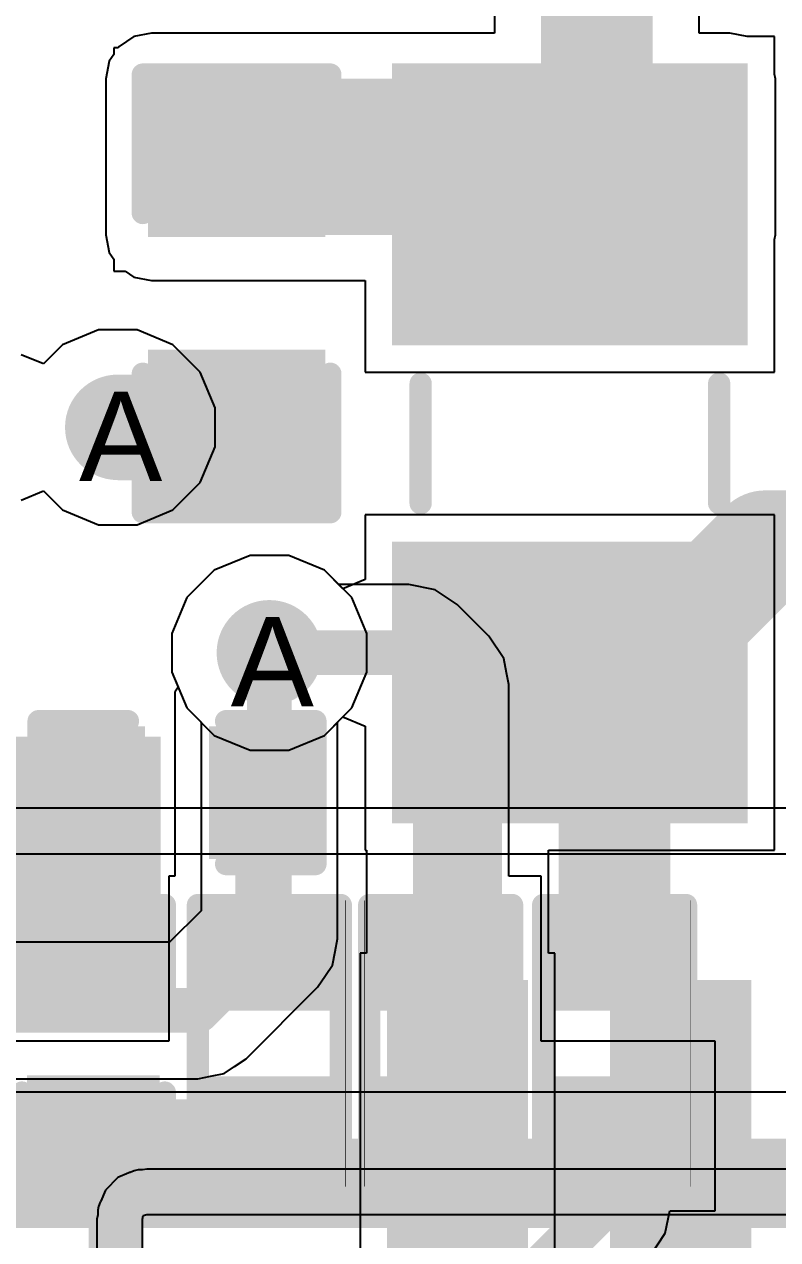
# Model space of a CAD drawing. Header units: inches. Extents: x 0 to 5271, y 0 to 5417.
# Drawn here: x 21.81 to 26.09, y 95.11 to 102.02 of the extents above; entities that cross this region are included whole.
import ezdxf

# ---------------------------------------------------------------- set-up
doc = ezdxf.new("R2010")
doc.units = ezdxf.units.IN
for name, color, linetype in [('Bottom Layer', 5, 'Continuous'), ('Bottom Overlay', 54, 'Continuous'), ('Bottom Paste', 16, 'Continuous'), ('Bottom Solder', 6, 'Continuous'), ('Drill Drawing', 1, 'Continuous'), ('L2_GND1', 16, 'Continuous'), ('L3_SIG1', 76, 'Continuous'), ('L4_PWR', 90, 'Continuous'), ('L5_GND2', 156, 'Continuous'), ('L6_SIG2', 130, 'Continuous'), ('L7_GND3', 216, 'Continuous'), ('Top Layer', 1, 'Continuous'), ('Top Overlay', 2, 'Continuous'), ('Top Paste', 8, 'Continuous'), ('Top Solder', 216, 'Continuous'), ('Via Holes', 16, 'Continuous')]:
    doc.layers.add(name, color=color, linetype=linetype)
doc.styles.add('Arial', font='', dxfattribs={"height": 0.2})
doc.styles.get('Arial').set_extended_font_data('Arial')

# ---------------------------------------------------------------- blocks, each defined once
blk = doc.blocks.new('R___0402_B_129')
at = {"layer": 'Bottom Layer'}
for points in [[(-0.2413, 0.3175), (-0.2413, -0.3175), (-0.6985, -0.3175), (-0.6985, 0.3175)], [(0.6985, 0.3175), (0.6985, -0.3175), (0.2413, -0.3175), (0.2413, 0.3175)]]:
    blk.add_hatch(color=5, dxfattribs=at).paths.add_polyline_path(points)
at = {"layer": 'Bottom Paste'}
for points in [[(-0.2413, 0.3175), (-0.2413, -0.3175), (-0.6985, -0.3175), (-0.6985, 0.3175)], [(0.6985, 0.3175), (0.6985, -0.3175), (0.2413, -0.3175), (0.2413, 0.3175)]]:
    blk.add_hatch(color=16, dxfattribs=at).paths.add_polyline_path(points)
at = {"layer": 'Bottom Solder'}
for points in [[(-0.1863, 0.3725), (-0.1863, -0.3725), (-0.7535, -0.3725), (-0.7535, 0.3725)], [(0.7535, 0.3725), (0.7535, -0.3725), (0.1863, -0.3725), (0.1863, 0.3725)]]:
    blk.add_hatch(color=6, dxfattribs=at).paths.add_polyline_path(points)
at = {"layer": 'Bottom Overlay'}
for points in [[(-0.7874, 0.4064, 0.127, 0.127, 0), (0.7874, 0.4064, 0.127, 0.127, 0)], [(-0.7874, 0.4064, 0.127, 0.127, 0), (-0.7874, -0.4064, 0.127, 0.127, 0)], [(-0.8128, 0.4318, 0.00323, 0.00323, 0), (0.8128, 0.4318, 0.00323, 0.00323, 0)], [(0.7874, 0.4064, 0.127, 0.127, 0), (0.7874, -0.4064, 0.127, 0.127, 0)], [(-0.7874, -0.4064, 0.127, 0.127, 0), (0.7874, -0.4064, 0.127, 0.127, 0)]]:
    blk.add_lwpolyline(points, format="xyseb", dxfattribs=at)
for points in [[(-0.8192, 0.4064, 0.0635, 0.0635, 1), (-0.7557, 0.4064, 0.0635, 0.0635, 1)], [(-0.8192, 0.4064, 0.0635, 0.0635, 1), (-0.7557, 0.4064, 0.0635, 0.0635, 1)], [(-0.8136, 0.4318, 0.00161, 0.00161, 1), (-0.812, 0.4318, 0.00161, 0.00161, 1)], [(0.7556, 0.4064, 0.0635, 0.0635, 1), (0.8191, 0.4064, 0.0635, 0.0635, 1)], [(0.7556, 0.4064, 0.0635, 0.0635, 1), (0.8191, 0.4064, 0.0635, 0.0635, 1)], [(0.812, 0.4318, 0.00161, 0.00161, 1), (0.8136, 0.4318, 0.00161, 0.00161, 1)], [(-0.8192, -0.4064, 0.0635, 0.0635, 1), (-0.7557, -0.4064, 0.0635, 0.0635, 1)], [(-0.8192, -0.4064, 0.0635, 0.0635, 1), (-0.7557, -0.4064, 0.0635, 0.0635, 1)], [(0.7556, -0.4064, 0.0635, 0.0635, 1), (0.8191, -0.4064, 0.0635, 0.0635, 1)], [(0.7556, -0.4064, 0.0635, 0.0635, 1), (0.8191, -0.4064, 0.0635, 0.0635, 1)]]:
    blk.add_lwpolyline(points, format="xyseb", close=True, dxfattribs=at)
blk = doc.blocks.new('8_SOIC_EP_153')
at = {"layer": 'Top Layer'}
for points in [[(3.475, 2.205), (3.475, 1.605), (1.925, 1.605), (1.925, 2.205)], [(3.475, 0.935), (3.475, 0.335), (1.925, 0.335), (1.925, 0.935)]]:
    blk.add_hatch(color=1, dxfattribs=at).paths.add_polyline_path(points)
at = {"layer": 'Top Paste'}
for points in [[(3.475, 2.205), (3.475, 1.605), (1.925, 1.605), (1.925, 2.205)], [(3.475, 0.935), (3.475, 0.335), (1.925, 0.335), (1.925, 0.935)]]:
    blk.add_hatch(color=8, dxfattribs=at).paths.add_polyline_path(points)
at = {"layer": 'Top Solder'}
for points in [[(3.5766, 2.3066), (3.5766, 1.5034), (1.8234, 1.5034), (1.8234, 2.3066)], [(3.5766, 1.0366), (3.5766, 0.2334), (1.8234, 0.2334), (1.8234, 1.0366)]]:
    blk.add_hatch(color=216, dxfattribs=at).paths.add_polyline_path(points)
blk = doc.blocks.new('CAP_0603_173')
at = {"layer": 'Top Layer'}
for points in [[(-0.381, 0.4445), (-0.381, -0.4445), (-1.143, -0.4445), (-1.143, 0.4445)], [(1.143, 0.4445), (1.143, -0.4445), (0.381, -0.4445), (0.381, 0.4445)]]:
    blk.add_hatch(color=1, dxfattribs=at).paths.add_polyline_path(points)
at = {"layer": 'Top Paste'}
for points in [[(-0.381, 0.4445), (-0.381, -0.4445), (-1.143, -0.4445), (-1.143, 0.4445)], [(1.143, 0.4445), (1.143, -0.4445), (0.381, -0.4445), (0.381, 0.4445)]]:
    blk.add_hatch(color=8, dxfattribs=at).paths.add_polyline_path(points)
at = {"layer": 'Top Solder'}
for points in [[(-0.321, 0.5045), (-0.321, -0.5045), (-1.203, -0.5045), (-1.203, 0.5045)], [(1.203, 0.5045), (1.203, -0.5045), (0.321, -0.5045), (0.321, 0.5045)]]:
    blk.add_hatch(color=216, dxfattribs=at).paths.add_polyline_path(points)
at = {"layer": 'Top Overlay'}
for points in [[(-1.2446, 0.5334, 0.127, 0.127, 0), (-1.2446, -0.5334, 0.127, 0.127, 0)], [(-1.2446, 0.5334, 0.127, 0.127, 0), (-0.4572, 0.5334, 0.127, 0.127, 0)], [(0.4572, 0.5334, 0.127, 0.127, 0), (1.2446, 0.5334, 0.127, 0.127, 0)], [(1.2446, 0.5334, 0.127, 0.127, 0), (1.2446, -0.5334, 0.127, 0.127, 0)], [(-1.2446, -0.5334, 0.127, 0.127, 0), (-0.4572, -0.5334, 0.127, 0.127, 0)], [(0.4572, -0.5334, 0.127, 0.127, 0), (1.2446, -0.5334, 0.127, 0.127, 0)]]:
    blk.add_lwpolyline(points, format="xyseb", dxfattribs=at)
for points in [[(-1.2763, 0.5334, 0.0635, 0.0635, 1), (-1.2128, 0.5334, 0.0635, 0.0635, 1)], [(-1.2763, 0.5334, 0.0635, 0.0635, 1), (-1.2128, 0.5334, 0.0635, 0.0635, 1)], [(-0.4889, 0.5334, 0.0635, 0.0635, 1), (-0.4254, 0.5334, 0.0635, 0.0635, 1)], [(0.4255, 0.5334, 0.0635, 0.0635, 1), (0.489, 0.5334, 0.0635, 0.0635, 1)], [(1.2129, 0.5334, 0.0635, 0.0635, 1), (1.2764, 0.5334, 0.0635, 0.0635, 1)], [(1.2129, 0.5334, 0.0635, 0.0635, 1), (1.2764, 0.5334, 0.0635, 0.0635, 1)], [(-1.2763, -0.5334, 0.0635, 0.0635, 1), (-1.2128, -0.5334, 0.0635, 0.0635, 1)], [(-1.2763, -0.5334, 0.0635, 0.0635, 1), (-1.2128, -0.5334, 0.0635, 0.0635, 1)], [(-0.4889, -0.5334, 0.0635, 0.0635, 1), (-0.4254, -0.5334, 0.0635, 0.0635, 1)], [(0.4255, -0.5334, 0.0635, 0.0635, 1), (0.489, -0.5334, 0.0635, 0.0635, 1)], [(1.2129, -0.5334, 0.0635, 0.0635, 1), (1.2764, -0.5334, 0.0635, 0.0635, 1)], [(1.2129, -0.5334, 0.0635, 0.0635, 1), (1.2764, -0.5334, 0.0635, 0.0635, 1)]]:
    blk.add_lwpolyline(points, format="xyseb", close=True, dxfattribs=at)
blk = doc.blocks.new('R___0402_B_197')
at = {"layer": 'Bottom Layer'}
for points in [[(-0.2413, 0.3175), (-0.2413, -0.3175), (-0.6985, -0.3175), (-0.6985, 0.3175)], [(0.6985, 0.3175), (0.6985, -0.3175), (0.2413, -0.3175), (0.2413, 0.3175)]]:
    blk.add_hatch(color=5, dxfattribs=at).paths.add_polyline_path(points)
at = {"layer": 'Bottom Paste'}
for points in [[(-0.2413, 0.3175), (-0.2413, -0.3175), (-0.6985, -0.3175), (-0.6985, 0.3175)], [(0.6985, 0.3175), (0.6985, -0.3175), (0.2413, -0.3175), (0.2413, 0.3175)]]:
    blk.add_hatch(color=16, dxfattribs=at).paths.add_polyline_path(points)
at = {"layer": 'Bottom Solder'}
for points in [[(-0.1863, 0.3725), (-0.1863, -0.3725), (-0.7535, -0.3725), (-0.7535, 0.3725)], [(0.7535, 0.3725), (0.7535, -0.3725), (0.1863, -0.3725), (0.1863, 0.3725)]]:
    blk.add_hatch(color=6, dxfattribs=at).paths.add_polyline_path(points)
at = {"layer": 'Bottom Overlay'}
for points in [[(-0.7874, -0.4064, 0.127, 0.127, 0), (-0.7874, 0.4064, 0.127, 0.127, 0)], [(0.7874, 0.4064, 0.127, 0.127, 0), (-0.7874, 0.4064, 0.127, 0.127, 0)], [(0.8128, 0.4318, 0.00323, 0.00323, 0), (-0.8128, 0.4318, 0.00323, 0.00323, 0)], [(0.7874, -0.4064, 0.127, 0.127, 0), (0.7874, 0.4064, 0.127, 0.127, 0)], [(0.7874, -0.4064, 0.127, 0.127, 0), (-0.7874, -0.4064, 0.127, 0.127, 0)]]:
    blk.add_lwpolyline(points, format="xyseb", dxfattribs=at)
for points in [[(-0.8191, 0.4064, 0.0635, 0.0635, 1), (-0.7556, 0.4064, 0.0635, 0.0635, 1)], [(-0.8191, 0.4064, 0.0635, 0.0635, 1), (-0.7556, 0.4064, 0.0635, 0.0635, 1)], [(-0.8136, 0.4318, 0.00161, 0.00161, 1), (-0.812, 0.4318, 0.00161, 0.00161, 1)], [(0.7556, 0.4064, 0.0635, 0.0635, 1), (0.8191, 0.4064, 0.0635, 0.0635, 1)], [(0.7556, 0.4064, 0.0635, 0.0635, 1), (0.8191, 0.4064, 0.0635, 0.0635, 1)], [(0.812, 0.4318, 0.00161, 0.00161, 1), (0.8136, 0.4318, 0.00161, 0.00161, 1)], [(-0.8191, -0.4064, 0.0635, 0.0635, 1), (-0.7556, -0.4064, 0.0635, 0.0635, 1)], [(-0.8191, -0.4064, 0.0635, 0.0635, 1), (-0.7556, -0.4064, 0.0635, 0.0635, 1)], [(0.7556, -0.4064, 0.0635, 0.0635, 1), (0.8191, -0.4064, 0.0635, 0.0635, 1)], [(0.7556, -0.4064, 0.0635, 0.0635, 1), (0.8191, -0.4064, 0.0635, 0.0635, 1)]]:
    blk.add_lwpolyline(points, format="xyseb", close=True, dxfattribs=at)
blk = doc.blocks.new('R___0402_B_220')
at = {"layer": 'Bottom Layer'}
for points in [[(-0.2413, 0.3175), (-0.2413, -0.3175), (-0.6985, -0.3175), (-0.6985, 0.3175)], [(0.6985, 0.3175), (0.6985, -0.3175), (0.2413, -0.3175), (0.2413, 0.3175)]]:
    blk.add_hatch(color=5, dxfattribs=at).paths.add_polyline_path(points)
at = {"layer": 'Bottom Paste'}
for points in [[(-0.2413, 0.3175), (-0.2413, -0.3175), (-0.6985, -0.3175), (-0.6985, 0.3175)], [(0.6985, 0.3175), (0.6985, -0.3175), (0.2413, -0.3175), (0.2413, 0.3175)]]:
    blk.add_hatch(color=16, dxfattribs=at).paths.add_polyline_path(points)
at = {"layer": 'Bottom Solder'}
for points in [[(-0.1863, 0.3725), (-0.1863, -0.3725), (-0.7535, -0.3725), (-0.7535, 0.3725)], [(0.7535, 0.3725), (0.7535, -0.3725), (0.1863, -0.3725), (0.1863, 0.3725)]]:
    blk.add_hatch(color=6, dxfattribs=at).paths.add_polyline_path(points)
at = {"layer": 'Bottom Overlay'}
for points in [[(-0.7874, -0.4064, 0.127, 0.127, 0), (-0.7874, 0.4064, 0.127, 0.127, 0)], [(0.7874, 0.4064, 0.127, 0.127, 0), (-0.7874, 0.4064, 0.127, 0.127, 0)], [(0.8128, 0.4318, 0.00323, 0.00323, 0), (-0.8128, 0.4318, 0.00323, 0.00323, 0)], [(0.7874, -0.4064, 0.127, 0.127, 0), (0.7874, 0.4064, 0.127, 0.127, 0)], [(0.7874, -0.4064, 0.127, 0.127, 0), (-0.7874, -0.4064, 0.127, 0.127, 0)]]:
    blk.add_lwpolyline(points, format="xyseb", dxfattribs=at)
for points in [[(-0.8191, 0.4064, 0.0635, 0.0635, 1), (-0.7556, 0.4064, 0.0635, 0.0635, 1)], [(-0.8191, 0.4064, 0.0635, 0.0635, 1), (-0.7556, 0.4064, 0.0635, 0.0635, 1)], [(-0.8136, 0.4318, 0.00161, 0.00161, 1), (-0.812, 0.4318, 0.00161, 0.00161, 1)], [(0.7557, 0.4064, 0.0635, 0.0635, 1), (0.8192, 0.4064, 0.0635, 0.0635, 1)], [(0.7557, 0.4064, 0.0635, 0.0635, 1), (0.8192, 0.4064, 0.0635, 0.0635, 1)], [(0.812, 0.4318, 0.00161, 0.00161, 1), (0.8136, 0.4318, 0.00161, 0.00161, 1)], [(-0.8191, -0.4064, 0.0635, 0.0635, 1), (-0.7556, -0.4064, 0.0635, 0.0635, 1)], [(-0.8191, -0.4064, 0.0635, 0.0635, 1), (-0.7556, -0.4064, 0.0635, 0.0635, 1)], [(0.7557, -0.4064, 0.0635, 0.0635, 1), (0.8192, -0.4064, 0.0635, 0.0635, 1)], [(0.7557, -0.4064, 0.0635, 0.0635, 1), (0.8192, -0.4064, 0.0635, 0.0635, 1)]]:
    blk.add_lwpolyline(points, format="xyseb", close=True, dxfattribs=at)
blk = doc.blocks.new('C___0402_B_242')
at = {"layer": 'Bottom Layer'}
for points in [[(-0.2413, 0.3175), (-0.2413, -0.3175), (-0.6985, -0.3175), (-0.6985, 0.3175)], [(0.6985, 0.3175), (0.6985, -0.3175), (0.2413, -0.3175), (0.2413, 0.3175)]]:
    blk.add_hatch(color=5, dxfattribs=at).paths.add_polyline_path(points)
at = {"layer": 'Bottom Paste'}
for points in [[(-0.2413, 0.3175), (-0.2413, -0.3175), (-0.6985, -0.3175), (-0.6985, 0.3175)], [(0.6985, 0.3175), (0.6985, -0.3175), (0.2413, -0.3175), (0.2413, 0.3175)]]:
    blk.add_hatch(color=16, dxfattribs=at).paths.add_polyline_path(points)
at = {"layer": 'Bottom Solder'}
for points in [[(-0.1813, 0.3775), (-0.1813, -0.3775), (-0.7585, -0.3775), (-0.7585, 0.3775)], [(0.7585, 0.3775), (0.7585, -0.3775), (0.1813, -0.3775), (0.1813, 0.3775)]]:
    blk.add_hatch(color=6, dxfattribs=at).paths.add_polyline_path(points)
at = {"layer": 'Bottom Overlay'}
for points in [[(-0.2794, 0.4064, 0.127, 0.127, 0), (-0.7874, 0.4064, 0.127, 0.127, 0)], [(-0.7874, -0.4064, 0.127, 0.127, 0), (-0.7874, 0.4064, 0.127, 0.127, 0)], [(0.7874, 0.4064, 0.127, 0.127, 0), (0.2794, 0.4064, 0.127, 0.127, 0)], [(0.7874, -0.4064, 0.127, 0.127, 0), (0.7874, 0.4064, 0.127, 0.127, 0)], [(-0.2794, -0.4064, 0.127, 0.127, 0), (-0.7874, -0.4064, 0.127, 0.127, 0)], [(0.7874, -0.4064, 0.127, 0.127, 0), (0.2794, -0.4064, 0.127, 0.127, 0)]]:
    blk.add_lwpolyline(points, format="xyseb", dxfattribs=at)
for points in [[(-0.8191, 0.4064, 0.0635, 0.0635, 1), (-0.7556, 0.4064, 0.0635, 0.0635, 1)], [(-0.8191, 0.4064, 0.0635, 0.0635, 1), (-0.7556, 0.4064, 0.0635, 0.0635, 1)], [(-0.3111, 0.4064, 0.0635, 0.0635, 1), (-0.2476, 0.4064, 0.0635, 0.0635, 1)], [(0.2477, 0.4064, 0.0635, 0.0635, 1), (0.3112, 0.4064, 0.0635, 0.0635, 1)], [(0.7557, 0.4064, 0.0635, 0.0635, 1), (0.8192, 0.4064, 0.0635, 0.0635, 1)], [(0.7557, 0.4064, 0.0635, 0.0635, 1), (0.8192, 0.4064, 0.0635, 0.0635, 1)], [(-0.8191, -0.4064, 0.0635, 0.0635, 1), (-0.7556, -0.4064, 0.0635, 0.0635, 1)], [(-0.8191, -0.4064, 0.0635, 0.0635, 1), (-0.7556, -0.4064, 0.0635, 0.0635, 1)], [(-0.3111, -0.4064, 0.0635, 0.0635, 1), (-0.2476, -0.4064, 0.0635, 0.0635, 1)], [(0.2477, -0.4064, 0.0635, 0.0635, 1), (0.3112, -0.4064, 0.0635, 0.0635, 1)], [(0.7557, -0.4064, 0.0635, 0.0635, 1), (0.8192, -0.4064, 0.0635, 0.0635, 1)], [(0.7557, -0.4064, 0.0635, 0.0635, 1), (0.8192, -0.4064, 0.0635, 0.0635, 1)]]:
    blk.add_lwpolyline(points, format="xyseb", close=True, dxfattribs=at)
blk = doc.blocks.new('C___0402_B_243')
at = {"layer": 'Bottom Layer'}
for points in [[(-0.2413, 0.3175), (-0.2413, -0.3175), (-0.6985, -0.3175), (-0.6985, 0.3175)], [(0.6985, 0.3175), (0.6985, -0.3175), (0.2413, -0.3175), (0.2413, 0.3175)]]:
    blk.add_hatch(color=5, dxfattribs=at).paths.add_polyline_path(points)
at = {"layer": 'Bottom Paste'}
for points in [[(-0.2413, 0.3175), (-0.2413, -0.3175), (-0.6985, -0.3175), (-0.6985, 0.3175)], [(0.6985, 0.3175), (0.6985, -0.3175), (0.2413, -0.3175), (0.2413, 0.3175)]]:
    blk.add_hatch(color=16, dxfattribs=at).paths.add_polyline_path(points)
at = {"layer": 'Bottom Solder'}
for points in [[(-0.1813, 0.3775), (-0.1813, -0.3775), (-0.7585, -0.3775), (-0.7585, 0.3775)], [(0.7585, 0.3775), (0.7585, -0.3775), (0.1813, -0.3775), (0.1813, 0.3775)]]:
    blk.add_hatch(color=6, dxfattribs=at).paths.add_polyline_path(points)
at = {"layer": 'Bottom Overlay'}
for points in [[(-0.7874, -0.4064, 0.127, 0.127, 0), (-0.7874, 0.4064, 0.127, 0.127, 0)], [(-0.7874, 0.4064, 0.127, 0.127, 0), (-0.2794, 0.4064, 0.127, 0.127, 0)], [(0.2794, 0.4064, 0.127, 0.127, 0), (0.7874, 0.4064, 0.127, 0.127, 0)], [(0.7874, -0.4064, 0.127, 0.127, 0), (0.7874, 0.4064, 0.127, 0.127, 0)], [(-0.7874, -0.4064, 0.127, 0.127, 0), (-0.2794, -0.4064, 0.127, 0.127, 0)], [(0.2794, -0.4064, 0.127, 0.127, 0), (0.7874, -0.4064, 0.127, 0.127, 0)]]:
    blk.add_lwpolyline(points, format="xyseb", dxfattribs=at)
for points in [[(-0.8192, 0.4064, 0.0635, 0.0635, 1), (-0.7557, 0.4064, 0.0635, 0.0635, 1)], [(-0.8192, 0.4064, 0.0635, 0.0635, 1), (-0.7557, 0.4064, 0.0635, 0.0635, 1)], [(-0.3112, 0.4064, 0.0635, 0.0635, 1), (-0.2477, 0.4064, 0.0635, 0.0635, 1)], [(0.2476, 0.4064, 0.0635, 0.0635, 1), (0.3111, 0.4064, 0.0635, 0.0635, 1)], [(0.7556, 0.4064, 0.0635, 0.0635, 1), (0.8191, 0.4064, 0.0635, 0.0635, 1)], [(0.7556, 0.4064, 0.0635, 0.0635, 1), (0.8191, 0.4064, 0.0635, 0.0635, 1)], [(-0.8192, -0.4064, 0.0635, 0.0635, 1), (-0.7557, -0.4064, 0.0635, 0.0635, 1)], [(-0.8192, -0.4064, 0.0635, 0.0635, 1), (-0.7557, -0.4064, 0.0635, 0.0635, 1)], [(-0.3112, -0.4064, 0.0635, 0.0635, 1), (-0.2477, -0.4064, 0.0635, 0.0635, 1)], [(0.2476, -0.4064, 0.0635, 0.0635, 1), (0.3111, -0.4064, 0.0635, 0.0635, 1)], [(0.7556, -0.4064, 0.0635, 0.0635, 1), (0.8191, -0.4064, 0.0635, 0.0635, 1)], [(0.7556, -0.4064, 0.0635, 0.0635, 1), (0.8191, -0.4064, 0.0635, 0.0635, 1)]]:
    blk.add_lwpolyline(points, format="xyseb", close=True, dxfattribs=at)
blk = doc.blocks.new('IND_1206_534')
at = {"layer": 'Top Layer'}
for points in [[(-2.06, 0.91), (-0.66, 0.91), (-0.66, -0.91), (-2.06, -0.91)], [(0.66, 0.91), (2.06, 0.91), (2.06, -0.91), (0.66, -0.91)]]:
    blk.add_hatch(color=1, dxfattribs=at).paths.add_polyline_path(points)
at = {"layer": 'Top Paste'}
for points in [[(-2.06, 0.91), (-0.66, 0.91), (-0.66, -0.91), (-2.06, -0.91)], [(0.66, 0.91), (2.06, 0.91), (2.06, -0.91), (0.66, -0.91)]]:
    blk.add_hatch(color=8, dxfattribs=at).paths.add_polyline_path(points)
at = {"layer": 'Top Solder'}
for points in [[(-2.1616, 1.0116), (-0.5584, 1.0116), (-0.5584, -1.0116), (-2.1616, -1.0116)], [(0.5584, 1.0116), (2.1616, 1.0116), (2.1616, -1.0116), (0.5584, -1.0116)]]:
    blk.add_hatch(color=216, dxfattribs=at).paths.add_polyline_path(points)
at = {"layer": 'Top Overlay'}
for points in [[(-0.34, 0.8492, 0.127, 0.127, 0), (0.34, 0.8492, 0.127, 0.127, 0)], [(-0.34, -0.8492, 0.127, 0.127, 0), (0.34, -0.8492, 0.127, 0.127, 0)]]:
    blk.add_lwpolyline(points, format="xyseb", dxfattribs=at)
for points in [[(-0.3718, 0.8492, 0.0635, 0.0635, 1), (-0.3083, 0.8492, 0.0635, 0.0635, 1)], [(0.3082, 0.8492, 0.0635, 0.0635, 1), (0.3717, 0.8492, 0.0635, 0.0635, 1)], [(-0.3718, -0.8492, 0.0635, 0.0635, 1), (-0.3083, -0.8492, 0.0635, 0.0635, 1)], [(0.3082, -0.8492, 0.0635, 0.0635, 1), (0.3717, -0.8492, 0.0635, 0.0635, 1)]]:
    blk.add_lwpolyline(points, format="xyseb", close=True, dxfattribs=at)

msp = doc.modelspace()

# ---------------------------------------------------------------- hatches: boundary and pattern name
at = {"layer": 'Bottom Layer'}
h = msp.add_hatch(color=5, dxfattribs=at)
edge = h.paths.add_edge_path()
edge.add_arc((22.3384, 99.7281), 0.3, 0, 360)
h = msp.add_hatch(color=5, dxfattribs=at)
edge = h.paths.add_edge_path()
edge.add_arc((23.201, 98.4456), 0.3, 0, 360)
for points in [[(20.6489, 96.2996), (22.5821, 96.2996), (22.5821, 97.9678), (20.6489, 97.9678)], [(24.8476, 96.4647), (25.4826, 96.4647), (25.4826, 96.9219), (24.8476, 96.9219)]]:
    msp.add_hatch(color=5, dxfattribs=at).paths.add_polyline_path(points)
at = {"layer": 'L2_GND1'}
h = msp.add_hatch(color=16, dxfattribs=at)
edge = h.paths.add_edge_path()
edge.add_arc((22.3384, 99.7281), 0.3, 0, 360)
h = msp.add_hatch(color=16, dxfattribs=at)
edge = h.paths.add_edge_path()
edge.add_arc((23.201, 98.4456), 0.3, 0, 360)
at = {"layer": 'L3_SIG1'}
h = msp.add_hatch(color=76, dxfattribs=at)
edge = h.paths.add_edge_path()
edge.add_arc((22.3384, 99.7281), 0.3, 0, 360)
h = msp.add_hatch(color=76, dxfattribs=at)
edge = h.paths.add_edge_path()
edge.add_arc((23.201, 98.4456), 0.3, 0, 360)
at = {"layer": 'L4_PWR'}
h = msp.add_hatch(color=90, dxfattribs=at)
edge = h.paths.add_edge_path()
edge.add_arc((22.3384, 99.7281), 0.3, 0, 360)
h = msp.add_hatch(color=90, dxfattribs=at)
edge = h.paths.add_edge_path()
edge.add_arc((23.201, 98.4456), 0.3, 0, 360)
at = {"layer": 'L5_GND2'}
h = msp.add_hatch(color=156, dxfattribs=at)
edge = h.paths.add_edge_path()
edge.add_arc((22.3384, 99.7281), 0.3, 0, 360)
h = msp.add_hatch(color=156, dxfattribs=at)
edge = h.paths.add_edge_path()
edge.add_arc((23.201, 98.4456), 0.3, 0, 360)
at = {"layer": 'L6_SIG2'}
h = msp.add_hatch(color=130, dxfattribs=at)
edge = h.paths.add_edge_path()
edge.add_arc((22.3384, 99.7281), 0.3, 0, 360)
h = msp.add_hatch(color=130, dxfattribs=at)
edge = h.paths.add_edge_path()
edge.add_arc((23.201, 98.4456), 0.3, 0, 360)
at = {"layer": 'L7_GND3'}
h = msp.add_hatch(color=216, dxfattribs=at)
edge = h.paths.add_edge_path()
edge.add_arc((22.3384, 99.7281), 0.3, 0, 360)
h = msp.add_hatch(color=216, dxfattribs=at)
edge = h.paths.add_edge_path()
edge.add_arc((23.201, 98.4456), 0.3, 0, 360)
at = {"layer": 'Top Layer'}
for points in [[(25.8208, 100.8224), (25.8208, 101.7114), (22.5296, 101.7114), (22.5296, 100.8224)], [(22.3384, 100.0281), (22.3384, 99.427), (23.116, 99.427), (23.116, 100.0281)]]:
    msp.add_hatch(color=1, dxfattribs=at).paths.add_polyline_path(points)
h = msp.add_hatch(color=1, dxfattribs=at)
edge = h.paths.add_edge_path()
edge.add_arc((22.3384, 99.7281), 0.3, 0, 360)
h = msp.add_hatch(color=1, dxfattribs=at)
edge = h.paths.add_edge_path()
edge.add_arc((23.201, 98.4456), 0.3, 0, 360)
at = {"layer": 'Via Holes'}
h = msp.add_hatch(color=7, dxfattribs=at)
edge = h.paths.add_edge_path()
edge.add_arc((22.3384, 99.7281), 0.15, 0, 360)
h = msp.add_hatch(color=7, dxfattribs=at)
edge = h.paths.add_edge_path()
edge.add_arc((23.201, 98.4456), 0.15, 0, 360)

# ---------------------------------------------------------------- linework, layer by layer
at = {"layer": 'Bottom Layer'}
for p, q in [((23.0908, 98.9996), (22.8872, 98.9153)), ((23.3112, 98.9996), (23.0908, 98.9996)), ((23.5148, 98.9153), (23.3112, 98.9996)), ((22.8872, 98.9153), (22.7314, 98.7594)), ((23.596, 98.8341), (23.5148, 98.9153)), ((23.9949, 98.8341), (23.596, 98.8341)), ((24.1436, 98.8045), (23.9949, 98.8341)), ((24.2696, 98.7203), (24.1436, 98.8045)), ((24.1436, 98.8045), (24.1436, 98.8045)), ((22.7314, 98.7594), (22.647, 98.5558)), ((24.4504, 98.5395), (24.2696, 98.7203)), ((22.647, 98.5558), (22.647, 98.3354)), ((24.5346, 98.4135), (24.4504, 98.5395)), ((24.5508, 98.3321), (24.5346, 98.4135)), ((24.5346, 98.4135), (24.5346, 98.4135)), ((22.647, 98.3354), (22.6822, 98.2506)), ((24.5641, 98.2649), (24.5508, 98.3321)), ((22.6822, 98.2506), (22.6629, 98.2218)), ((24.5641, 97.1759), (24.5641, 98.2649)), ((22.6629, 98.2218), (22.6629, 98.2218)), ((22.6629, 98.2218), (22.6629, 97.1759)), ((22.6629, 97.1759), (22.6296, 97.1759)), ((22.6296, 97.1759), (22.6296, 96.2361)), ((24.7472, 97.1759), (24.5641, 97.1759)), ((24.7472, 96.2361), (24.7472, 97.1759)), ((22.6296, 96.2361), (20.6301, 96.2361)), ((25.7366, 96.2361), (24.7472, 96.2361)), ((25.7366, 95.2709), (25.7366, 96.2361)), ((25.4537, 95.144), (25.4789, 95.2709)), ((25.4789, 95.2709), (25.7366, 95.2709)), ((25.3695, 95.018), (25.4537, 95.144))]:
    msp.add_line(p, q, dxfattribs=at)
for points in [[(25.1651, 98.194, 0.635, 0.635, 0), (26.0232, 99.052, 0.635, 0.635, 0)], [(26.0232, 99.052, 0.635, 0.635, 0), (29.4639, 99.052, 0.635, 0.635, 0)], [(23.201, 98.4456, 0.254, 0.254, 0), (23.9949, 98.4456, 0.254, 0.254, 0)], [(23.9949, 98.4456, 0.254, 0.254, 0), (24.1757, 98.2649, 0.254, 0.254, 0)], [(25.1651, 96.9219, 0.635, 0.635, 0), (25.1651, 98.194, 0.635, 0.635, 0)], [(24.1757, 96.6933, 0.254, 0.254, 0), (24.1757, 98.2649, 0.254, 0.254, 0)], [(22.1998, 96.6933, 0.508, 0.508, 0), (22.1998, 97.6444, 0.508, 0.508, 0)], [(23.1606, 96.7084, 0.3048, 0.3048, 0), (23.1606, 97.6353, 0.3048, 0.3048, 0)], [(23.1606, 96.7084, 0.3048, 0.3048, 0), (23.1757, 96.6933, 0.3048, 0.3048, 0)], [(22.1757, 95.7535, 0.3048, 0.3048, 0), (22.2494, 95.7535, 0.3048, 0.3048, 0)], [(22.2494, 95.7535, 0.3048, 0.3048, 0), (23.1757, 95.7535, 0.3048, 0.3048, 0)], [(22.2494, 95.7535, 0.3048, 0.3048, 0), (22.3256, 95.6773, 0.3048, 0.3048, 0)], [(22.3256, 94.1025, 0.3048, 0.3048, 0), (22.3256, 95.6773, 0.3048, 0.3048, 0)], [(24.1757, 95.0819, 0.254, 0.254, 0), (24.1757, 95.7535, 0.254, 0.254, 0)], [(25.0948, 95.6832, 0.254, 0.254, 0), (25.1651, 95.7535, 0.254, 0.254, 0)], [(25.0948, 95.2927, 0.254, 0.254, 0), (25.0948, 95.6832, 0.254, 0.254, 0)], [(23.9046, 94.1025, 0.254, 0.254, 0), (25.0948, 95.2927, 0.254, 0.254, 0)], [(24.0269, 94.9331, 0.254, 0.254, 0), (24.1757, 95.0819, 0.254, 0.254, 0)]]:
    msp.add_lwpolyline(points, format="xyseb", dxfattribs=at)
for points in [[(25.8644, 99.052, 0.3175, 0.3175, 1), (26.1819, 99.052, 0.3175, 0.3175, 1)], [(25.8644, 99.052, 0.3175, 0.3175, 1), (26.1819, 99.052, 0.3175, 0.3175, 1)], [(23.1375, 98.4456, 0.127, 0.127, 1), (23.2645, 98.4456, 0.127, 0.127, 1)], [(23.9314, 98.4456, 0.127, 0.127, 1), (24.0584, 98.4456, 0.127, 0.127, 1)], [(23.9314, 98.4456, 0.127, 0.127, 1), (24.0584, 98.4456, 0.127, 0.127, 1)], [(25.0064, 98.194, 0.3175, 0.3175, 1), (25.3239, 98.194, 0.3175, 0.3175, 1)], [(25.0064, 98.194, 0.3175, 0.3175, 1), (25.3239, 98.194, 0.3175, 0.3175, 1)], [(24.1122, 98.2649, 0.127, 0.127, 1), (24.2392, 98.2649, 0.127, 0.127, 1)], [(24.1122, 98.2649, 0.127, 0.127, 1), (24.2392, 98.2649, 0.127, 0.127, 1)], [(22.0728, 97.6444, 0.254, 0.254, 1), (22.3268, 97.6444, 0.254, 0.254, 1)], [(23.0844, 97.6353, 0.1524, 0.1524, 1), (23.2368, 97.6353, 0.1524, 0.1524, 1)], [(25.0064, 96.9219, 0.3175, 0.3175, 1), (25.3239, 96.9219, 0.3175, 0.3175, 1)], [(22.0728, 96.6933, 0.254, 0.254, 1), (22.3268, 96.6933, 0.254, 0.254, 1)], [(23.0844, 96.7084, 0.1524, 0.1524, 1), (23.2368, 96.7084, 0.1524, 0.1524, 1)], [(23.0844, 96.7084, 0.1524, 0.1524, 1), (23.2368, 96.7084, 0.1524, 0.1524, 1)], [(23.0995, 96.6933, 0.1524, 0.1524, 1), (23.2519, 96.6933, 0.1524, 0.1524, 1)], [(24.1122, 96.6933, 0.127, 0.127, 1), (24.2392, 96.6933, 0.127, 0.127, 1)], [(22.0995, 95.7535, 0.1524, 0.1524, 1), (22.2519, 95.7535, 0.1524, 0.1524, 1)], [(22.1732, 95.7535, 0.1524, 0.1524, 1), (22.3256, 95.7535, 0.1524, 0.1524, 1)], [(22.1732, 95.7535, 0.1524, 0.1524, 1), (22.3256, 95.7535, 0.1524, 0.1524, 1)], [(22.1732, 95.7535, 0.1524, 0.1524, 1), (22.3256, 95.7535, 0.1524, 0.1524, 1)], [(23.0995, 95.7535, 0.1524, 0.1524, 1), (23.2519, 95.7535, 0.1524, 0.1524, 1)], [(22.2494, 95.6773, 0.1524, 0.1524, 1), (22.4018, 95.6773, 0.1524, 0.1524, 1)], [(22.2494, 95.6773, 0.1524, 0.1524, 1), (22.4018, 95.6773, 0.1524, 0.1524, 1)], [(24.1122, 95.7535, 0.127, 0.127, 1), (24.2392, 95.7535, 0.127, 0.127, 1)], [(25.1016, 95.7535, 0.127, 0.127, 1), (25.2286, 95.7535, 0.127, 0.127, 1)], [(25.0313, 95.6832, 0.127, 0.127, 1), (25.1583, 95.6832, 0.127, 0.127, 1)], [(25.0313, 95.6832, 0.127, 0.127, 1), (25.1583, 95.6832, 0.127, 0.127, 1)], [(25.0313, 95.2927, 0.127, 0.127, 1), (25.1583, 95.2927, 0.127, 0.127, 1)], [(25.0313, 95.2927, 0.127, 0.127, 1), (25.1583, 95.2927, 0.127, 0.127, 1)], [(24.1122, 95.0819, 0.127, 0.127, 1), (24.2392, 95.0819, 0.127, 0.127, 1)], [(24.1122, 95.0819, 0.127, 0.127, 1), (24.2392, 95.0819, 0.127, 0.127, 1)]]:
    msp.add_lwpolyline(points, format="xyseb", close=True, dxfattribs=at)
at = {"layer": 'L2_GND1'}
for p, q in [((22.2282, 100.2821), (22.0246, 100.1977)), ((22.4486, 100.2821), (22.2282, 100.2821)), ((22.6522, 100.1977), (22.4486, 100.2821)), ((22.0246, 100.1977), (21.9157, 100.0888)), ((22.8081, 100.0419), (22.6522, 100.1977)), ((21.9157, 100.0888), (21.7887, 100.1414)), ((22.8924, 99.8383), (22.8081, 100.0419)), ((22.8924, 99.6179), (22.8924, 99.8383)), ((22.8081, 99.4143), (22.8924, 99.6179)), ((22.6522, 99.2584), (22.8081, 99.4143)), ((21.7887, 99.3147), (21.9157, 99.3673)), ((21.9157, 99.3673), (22.0246, 99.2584)), ((22.0246, 99.2584), (22.2282, 99.1741)), ((22.4486, 99.1741), (22.6522, 99.2584)), ((22.2282, 99.1741), (22.4486, 99.1741)), ((23.0908, 98.9996), (22.8872, 98.9153)), ((23.3112, 98.9996), (23.0908, 98.9996)), ((23.5148, 98.9153), (23.3112, 98.9996)), ((22.8872, 98.9153), (22.7314, 98.7594)), ((23.6707, 98.7594), (23.5148, 98.9153)), ((22.7314, 98.7594), (22.647, 98.5558)), ((23.755, 98.5558), (23.6707, 98.7594)), ((22.647, 98.5558), (22.647, 98.3354)), ((23.755, 98.3354), (23.755, 98.5558)), ((22.647, 98.3354), (22.7314, 98.1318)), ((23.6707, 98.1318), (23.755, 98.3354)), ((22.7314, 98.1318), (22.8872, 97.976)), ((23.5148, 97.976), (23.6707, 98.1318)), ((22.8872, 97.976), (23.0908, 97.8916)), ((23.3112, 97.8916), (23.5148, 97.976)), ((23.0908, 97.8916), (23.3112, 97.8916))]:
    msp.add_line(p, q, dxfattribs=at)
at = {"layer": 'L3_SIG1'}
for p, q in [((23.0908, 98.9996), (22.8872, 98.9153)), ((23.3112, 98.9996), (23.0908, 98.9996)), ((23.5148, 98.9153), (23.3112, 98.9996)), ((22.8872, 98.9153), (22.7314, 98.7594)), ((23.6707, 98.7594), (23.5148, 98.9153)), ((22.7314, 98.7594), (22.647, 98.5558)), ((23.755, 98.5558), (23.6707, 98.7594)), ((22.647, 98.5558), (22.647, 98.3354)), ((23.755, 98.3354), (23.755, 98.5558)), ((22.647, 98.3354), (22.7314, 98.1318)), ((23.6707, 98.1318), (23.755, 98.3354)), ((22.7314, 98.1318), (22.8126, 98.0506)), ((23.5895, 98.0506), (23.6707, 98.1318)), ((22.8126, 98.0506), (22.8126, 96.9787)), ((23.5895, 96.8178), (23.5895, 98.0506)), ((22.8126, 96.9787), (22.6337, 96.7999)), ((22.6337, 96.7999), (20.1253, 96.7999)), ((23.5755, 96.7474), (23.5895, 96.8178)), ((23.5599, 96.6692), (23.5755, 96.7474)), ((23.5208, 96.6106), (23.5599, 96.6691)), ((23.5599, 96.6691), (23.5599, 96.6692)), ((23.5599, 96.6691), (23.5599, 96.6691)), ((23.4757, 96.5431), (23.5208, 96.6106)), ((23.0694, 96.1367), (23.4757, 96.5431)), ((23.0019, 96.0916), (23.0694, 96.1367)), ((23.0694, 96.1367), (23.0694, 96.1367)), ((23.0694, 96.1367), (23.0694, 96.1367)), ((22.7947, 96.0229), (22.8651, 96.0369)), ((22.8651, 96.0369), (22.9433, 96.0525)), ((22.9433, 96.0525), (23.0019, 96.0916)), ((22.9433, 96.0525), (22.9433, 96.0525)), ((22.9433, 96.0525), (22.9433, 96.0525)), ((19.753, 96.0229), (22.7947, 96.0229)), ((22.7947, 96.0229), (22.7947, 96.0229)), ((22.7947, 96.0229), (22.7947, 96.0229)), ((22.4022, 95.4871), (22.3394, 95.4611)), ((22.4054, 95.4893), (22.4022, 95.4871)), ((22.4091, 95.49), (22.4054, 95.4893)), ((22.4327, 95.4998), (22.4091, 95.49)), ((22.454, 95.504), (22.4327, 95.4998)), ((22.4795, 95.504), (22.454, 95.504)), ((22.5045, 95.509), (22.4795, 95.504)), ((35.4075, 95.509), (22.5045, 95.509)), ((22.3394, 95.4611), (22.2679, 95.3896)), ((22.2679, 95.3896), (22.2419, 95.3268)), ((22.2292, 95.2963), (22.225, 95.275)), ((22.225, 95.275), (22.225, 95.2495)), ((22.239, 95.3199), (22.2292, 95.2963)), ((22.2397, 95.3236), (22.239, 95.3199)), ((22.2419, 95.3268), (22.2397, 95.3236)), ((22.225, 95.2495), (22.22, 95.2245)), ((22.22, 95.2245), (22.22, 93.5222)), ((22.479, 95.2245), (22.4832, 95.2458)), ((22.479, 93.5222), (22.479, 95.2245)), ((22.4832, 95.2458), (22.5045, 95.25)), ((22.5045, 95.25), (35.4075, 95.25))]:
    msp.add_line(p, q, dxfattribs=at)
for points in [[(23.201, 96.8178, 0.254, 0.254, 0), (23.201, 98.4456, 0.254, 0.254, 0)], [(22.7947, 96.4114, 0.254, 0.254, 0), (23.201, 96.8178, 0.254, 0.254, 0)], [(19.753, 96.4114, 0.254, 0.254, 0), (22.7947, 96.4114, 0.254, 0.254, 0)]]:
    msp.add_lwpolyline(points, format="xyseb", dxfattribs=at)
for points in [[(23.1375, 98.4456, 0.127, 0.127, 1), (23.2645, 98.4456, 0.127, 0.127, 1)], [(23.1375, 96.8178, 0.127, 0.127, 1), (23.2645, 96.8178, 0.127, 0.127, 1)], [(23.1375, 96.8178, 0.127, 0.127, 1), (23.2645, 96.8178, 0.127, 0.127, 1)], [(22.7312, 96.4114, 0.127, 0.127, 1), (22.8582, 96.4114, 0.127, 0.127, 1)], [(22.7312, 96.4114, 0.127, 0.127, 1), (22.8582, 96.4114, 0.127, 0.127, 1)]]:
    msp.add_lwpolyline(points, format="xyseb", close=True, dxfattribs=at)
at = {"layer": 'L4_PWR'}
for p, q in [((22.2282, 100.2821), (22.0246, 100.1977)), ((22.4486, 100.2821), (22.2282, 100.2821)), ((22.6522, 100.1977), (22.4486, 100.2821)), ((22.0246, 100.1977), (21.9157, 100.0888)), ((22.8081, 100.0419), (22.6522, 100.1977)), ((21.9157, 100.0888), (21.7887, 100.1414)), ((22.8924, 99.8383), (22.8081, 100.0419)), ((22.8924, 99.6179), (22.8924, 99.8383)), ((22.8081, 99.4143), (22.8924, 99.6179)), ((22.6522, 99.2584), (22.8081, 99.4143)), ((21.7887, 99.3147), (21.9157, 99.3673)), ((21.9157, 99.3673), (22.0246, 99.2584)), ((22.0246, 99.2584), (22.2282, 99.1741)), ((22.4486, 99.1741), (22.6522, 99.2584)), ((22.2282, 99.1741), (22.4486, 99.1741)), ((23.0908, 98.9996), (22.8872, 98.9153)), ((23.3112, 98.9996), (23.0908, 98.9996)), ((23.5148, 98.9153), (23.3112, 98.9996)), ((22.8872, 98.9153), (22.7314, 98.7594)), ((23.6707, 98.7594), (23.5148, 98.9153)), ((22.7314, 98.7594), (22.647, 98.5558)), ((23.755, 98.5558), (23.6707, 98.7594)), ((22.647, 98.5558), (22.647, 98.3354)), ((23.755, 98.3354), (23.755, 98.5558)), ((22.647, 98.3354), (22.7314, 98.1318)), ((23.6707, 98.1318), (23.755, 98.3354)), ((22.7314, 98.1318), (22.8872, 97.976)), ((23.5148, 97.976), (23.6707, 98.1318)), ((22.8872, 97.976), (23.0908, 97.8916)), ((23.3112, 97.8916), (23.5148, 97.976)), ((23.0908, 97.8916), (23.3112, 97.8916)), ((27.7876, 97.5614), (21.4814, 97.5614)), ((21.5025, 97.3024), (27.6556, 97.3024))]:
    msp.add_line(p, q, dxfattribs=at)
at = {"layer": 'L5_GND2'}
for p, q in [((23.0908, 98.9996), (22.8872, 98.9153)), ((23.3112, 98.9996), (23.0908, 98.9996)), ((23.5148, 98.9153), (23.3112, 98.9996)), ((22.8872, 98.9153), (22.7314, 98.7594)), ((23.6707, 98.7594), (23.5148, 98.9153)), ((22.7314, 98.7594), (22.647, 98.5558)), ((23.755, 98.5558), (23.6707, 98.7594)), ((22.647, 98.5558), (22.647, 98.3354)), ((23.755, 98.3354), (23.755, 98.5558)), ((22.647, 98.3354), (22.7314, 98.1318)), ((23.6707, 98.1318), (23.755, 98.3354)), ((22.7314, 98.1318), (22.8872, 97.976)), ((23.5148, 97.976), (23.6707, 98.1318)), ((22.8872, 97.976), (23.0908, 97.8916)), ((23.3112, 97.8916), (23.5148, 97.976)), ((23.0908, 97.8916), (23.3112, 97.8916))]:
    msp.add_line(p, q, dxfattribs=at)
at = {"layer": 'L6_SIG2'}
for p, q in [((23.0908, 98.9996), (22.8872, 98.9153)), ((23.3112, 98.9996), (23.0908, 98.9996)), ((23.5148, 98.9153), (23.3112, 98.9996)), ((22.8872, 98.9153), (22.7314, 98.7594)), ((23.6707, 98.7594), (23.5148, 98.9153)), ((22.7314, 98.7594), (22.647, 98.5558)), ((23.755, 98.5558), (23.6707, 98.7594)), ((22.647, 98.5558), (22.647, 98.3354)), ((23.755, 98.3354), (23.755, 98.5558)), ((22.647, 98.3354), (22.7314, 98.1318)), ((23.6707, 98.1318), (23.755, 98.3354)), ((22.7314, 98.1318), (22.8872, 97.976)), ((23.5148, 97.976), (23.6707, 98.1318)), ((22.8872, 97.976), (23.0908, 97.8916)), ((23.3112, 97.8916), (23.5148, 97.976)), ((23.0908, 97.8916), (23.3112, 97.8916)), ((29.8185, 95.9458), (3.937, 95.9458))]:
    msp.add_line(p, q, dxfattribs=at)
msp.add_lwpolyline([(3.937, 95.4278, 0.508, 0.508, 0), (29.8185, 95.4278, 0.508, 0.508, 0)], format="xyseb", dxfattribs=at)
at = {"layer": 'L7_GND3'}
for p, q in [((23.0908, 98.9996), (22.8872, 98.9153)), ((23.3112, 98.9996), (23.0908, 98.9996)), ((23.5148, 98.9153), (23.3112, 98.9996)), ((22.8872, 98.9153), (22.7314, 98.7594)), ((23.6707, 98.7594), (23.5148, 98.9153)), ((22.7314, 98.7594), (22.647, 98.5558)), ((23.755, 98.5558), (23.6707, 98.7594)), ((22.647, 98.5558), (22.647, 98.3354)), ((23.755, 98.3354), (23.755, 98.5558)), ((22.647, 98.3354), (22.7314, 98.1318)), ((23.6707, 98.1318), (23.755, 98.3354)), ((22.7314, 98.1318), (22.8872, 97.976)), ((23.5148, 97.976), (23.6707, 98.1318)), ((22.8872, 97.976), (23.0908, 97.8916)), ((23.3112, 97.8916), (23.5148, 97.976)), ((23.0908, 97.8916), (23.3112, 97.8916))]:
    msp.add_line(p, q, dxfattribs=at)
at = {"layer": 'Top Layer'}
for p, q in [((24.4816, 105.9528), (24.4816, 101.9704)), ((25.647, 101.9704), (25.647, 105.9527)), ((22.4305, 101.9507), (22.3465, 101.8946)), ((22.5296, 101.9704), (22.4305, 101.9507)), ((24.4816, 101.9704), (22.5296, 101.9704)), ((25.8208, 101.9704), (25.647, 101.9704)), ((25.9199, 101.9507), (25.8208, 101.9704)), ((25.9202, 101.9505), (25.9199, 101.9507)), ((26.0748, 101.9505), (25.9202, 101.9505)), ((26.0748, 101.7365), (26.0748, 101.9505)), ((22.3159, 101.8488), (22.2904, 101.8105)), ((22.3415, 101.887), (22.3159, 101.887)), ((22.3159, 101.887), (22.3159, 101.8488)), ((22.3465, 101.8946), (22.3415, 101.887)), ((22.2904, 101.8105), (22.2706, 101.7114)), ((22.2706, 101.7114), (22.2706, 100.8224)), ((26.0798, 101.7114), (26.0748, 101.7365)), ((26.0798, 100.8224), (26.0798, 101.7114)), ((22.2706, 100.8224), (22.2904, 100.7233)), ((26.0748, 100.7974), (26.0798, 100.8224)), ((26.0748, 100.0425), (26.0748, 100.7974)), ((22.2904, 100.7233), (22.3159, 100.6851)), ((22.3159, 100.6851), (22.3159, 100.617)), ((22.3159, 100.617), (22.3798, 100.617)), ((22.3798, 100.617), (22.4305, 100.5832)), ((22.4305, 100.5832), (22.5296, 100.5635)), ((22.5296, 100.5635), (23.7468, 100.5635)), ((23.7468, 100.5635), (23.7468, 100.0425)), ((23.7468, 100.0425), (26.0748, 100.0425)), ((26.0748, 99.2305), (23.7468, 99.2305)), ((23.7468, 99.2305), (23.7468, 98.8629)), ((26.0748, 97.3225), (26.0748, 99.2305)), ((23.0908, 98.9996), (22.8872, 98.9153)), ((23.3112, 98.9996), (23.0908, 98.9996)), ((23.5148, 98.9153), (23.3112, 98.9996)), ((22.8872, 98.9153), (22.7314, 98.7594)), ((23.6198, 98.8103), (23.5148, 98.9153)), ((23.7468, 98.8629), (23.6198, 98.8103)), ((22.7314, 98.7594), (22.647, 98.5558)), ((22.647, 98.5558), (22.647, 98.3354)), ((22.647, 98.3354), (22.7314, 98.1318)), ((22.7314, 98.1318), (22.8872, 97.976)), ((23.5148, 97.976), (23.6198, 98.0809)), ((23.6198, 98.0809), (23.7468, 98.0283)), ((22.8872, 97.976), (23.0908, 97.8916)), ((23.3112, 97.8916), (23.5148, 97.976)), ((23.7468, 98.0283), (23.7468, 97.3225)), ((23.0908, 97.8916), (23.3112, 97.8916)), ((23.7468, 97.3225), (23.7534, 97.3225)), ((23.7534, 97.3225), (23.7534, 96.7371)), ((24.7893, 96.7371), (24.7893, 97.3225)), ((24.7893, 97.3225), (26.0748, 97.3225)), ((23.7534, 96.7371), (23.7173, 96.7371)), ((23.7173, 96.7371), (23.7173, 94.6791)), ((24.8253, 96.7371), (24.7893, 96.7371)), ((24.8253, 94.6791), (24.8253, 96.7371))]:
    msp.add_line(p, q, dxfattribs=at)
for points in [[(25.0643, 101.367, 0.635, 0.635, 0), (25.0643, 106.7757, 0.635, 0.635, 0)], [(25.0643, 101.367, 0.508, 0.508, -0.198912), (24.9108, 100.9965, 0.508, 0.508, 0)], [(24.2713, 97.6946, 0.508, 0.508, 0), (24.8532, 98.2765, 0.508, 0.508, 0)], [(24.8532, 98.2765, 0.508, 0.508, 0), (25.0632, 98.2765, 0.508, 0.508, 0)], [(24.779, 97.9922, 0.3048, 0.3048, 0), (25.0632, 98.2765, 0.3048, 0.3048, 0)], [(24.2713, 95.7081, 0.508, 0.508, 0), (24.2713, 97.6946, 0.508, 0.508, 0)], [(25.5413, 93.6431, 0.635, 0.635, 0), (25.5413, 95.7081, 0.635, 0.635, 0)], [(24.2713, 95.7081, 0.3048, 0.3048, 0), (24.3478, 95.7846, 0.3048, 0.3048, 0)]]:
    msp.add_lwpolyline(points, format="xyseb", dxfattribs=at)
for points in [[(24.9055, 101.367, 0.3175, 0.3175, 1), (25.223, 101.367, 0.3175, 0.3175, 1)], [(24.9373, 101.367, 0.254, 0.254, 1), (25.1913, 101.367, 0.254, 0.254, 1)], [(24.7838, 100.9965, 0.254, 0.254, 1), (25.0378, 100.9965, 0.254, 0.254, 1)], [(24.7262, 98.2765, 0.254, 0.254, 1), (24.9802, 98.2765, 0.254, 0.254, 1)], [(24.7262, 98.2765, 0.254, 0.254, 1), (24.9802, 98.2765, 0.254, 0.254, 1)], [(24.9362, 98.2765, 0.254, 0.254, 1), (25.1902, 98.2765, 0.254, 0.254, 1)], [(24.987, 98.2765, 0.1524, 0.1524, 1), (25.1394, 98.2765, 0.1524, 0.1524, 1)], [(24.7028, 97.9922, 0.1524, 0.1524, 1), (24.8552, 97.9922, 0.1524, 0.1524, 1)], [(24.1443, 97.6946, 0.254, 0.254, 1), (24.3983, 97.6946, 0.254, 0.254, 1)], [(24.1443, 97.6946, 0.254, 0.254, 1), (24.3983, 97.6946, 0.254, 0.254, 1)], [(24.1443, 95.7081, 0.254, 0.254, 1), (24.3983, 95.7081, 0.254, 0.254, 1)], [(25.3826, 95.7081, 0.3175, 0.3175, 1), (25.7001, 95.7081, 0.3175, 0.3175, 1)], [(24.2716, 95.7846, 0.1524, 0.1524, 1), (24.424, 95.7846, 0.1524, 0.1524, 1)], [(24.1951, 95.7081, 0.1524, 0.1524, 1), (24.3475, 95.7081, 0.1524, 0.1524, 1)]]:
    msp.add_lwpolyline(points, format="xyseb", close=True, dxfattribs=at)

# ---------------------------------------------------------------- block references
for name, p, rotation in [('CAP_0603_173', (23.0144, 100.49), 90), ('IND_1206_534', (24.9108, 99.6365), 90), ('C___0402_B_242', (22.1998, 96.2234), 270), ('R___0402_B_220', (23.201, 96.2234), 270), ('R___0402_B_129', (24.1756, 96.2234), 90), ('R___0402_B_197', (25.1651, 96.2234), 270), ('8_SOIC_EP_153', (26.1763, 93.0081), 90)]:
    msp.add_blockref(name, p, dxfattribs=dict(rotation=rotation))
msp.add_blockref('C___0402_B_243', (22.6756, 97.6503))

# ---------------------------------------------------------------- texts
at = {"layer": 'Drill Drawing', "style": 'Arial'}
for p in [(22.1184, 99.4234), (22.9809, 98.1409)]:
    msp.add_text('A', height=0.508, dxfattribs=at).set_placement(p)

doc.saveas('drawing.dxf')
